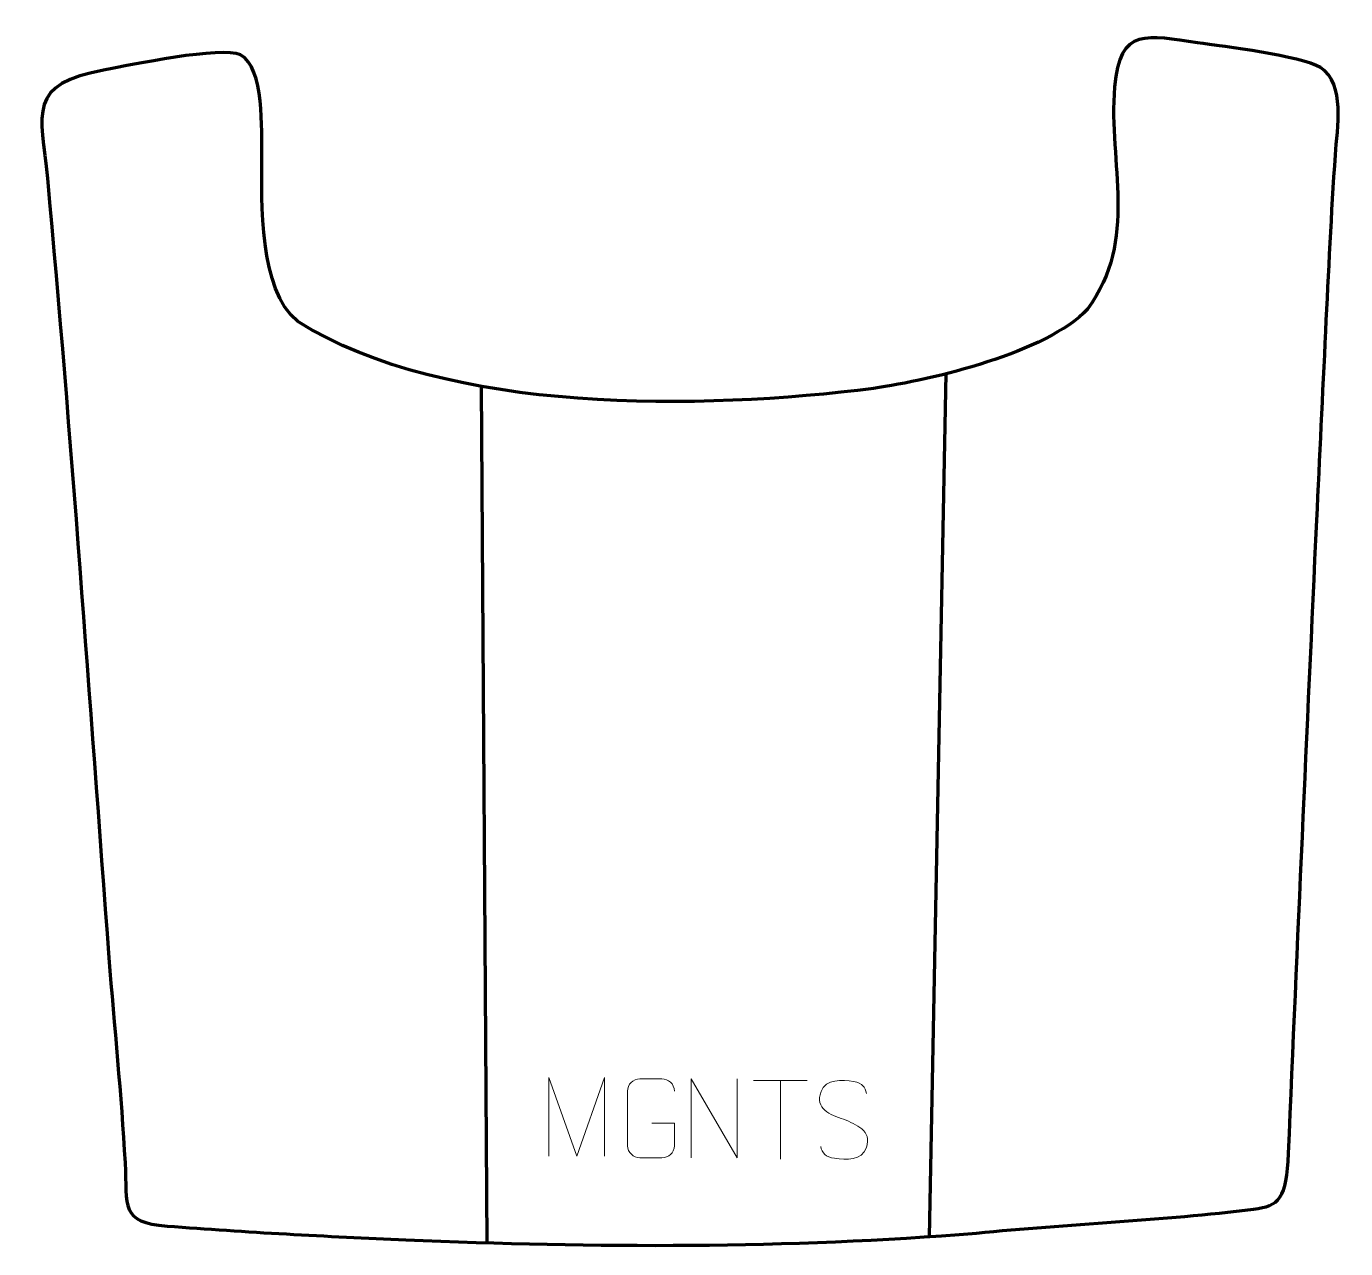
# Model space of a CAD drawing. Header units: millimetres. Extents: x -641 to -224, y 335 to 722.
import ezdxf

# ---------------------------------------------------------------- set-up
doc = ezdxf.new("R2010")
doc.units = ezdxf.units.MM
doc.header["$MEASUREMENT"] = 0
doc.layers.add('layer 2', color=7, linetype='Continuous')
doc.layers.add('layer 3', color=7, linetype='Continuous')

msp = doc.modelspace()

# ---------------------------------------------------------------- linework, layer by layer
at = {"layer": 'layer 2', "color": 142, "lineweight": 158}
for points in [[(-350.1957, 612.2978), (-350.1957, 612.2978), (-355.4792, 338.9539), (-355.4792, 338.9539)], [(-497.4273, 608.3306), (-497.4273, 608.3306), (-495.5735, 337.006), (-495.5735, 337.006)]]:
    msp.add_open_spline(points, degree=3, dxfattribs=at)
at = {"layer": 'layer 3', "color": 242, "lineweight": 158}
msp.add_open_spline([(-555.463, 628.8507), (-508.0117, 599.1783), (-427.1566, 600.7618), (-373.1044, 607.6796), (-373.1044, 607.6796), (-354.409, 610.3927), (-318.413, 618.9279), (-305.3258, 632.7643), (-305.3258, 632.7643), (-289.1361, 655.0405), (-298.7903, 678.5364), (-296.8299, 703.1862), (-296.8299, 703.1862), (-295.3044, 722.3677), (-286.2336, 719.3205), (-270.5184, 717.1772), (-270.5184, 717.1772), (-262.1678, 716.0383), (-237.9749, 712.9964), (-231.5563, 709.332), (-231.5563, 709.332), (-223.6378, 704.0224), (-226.2977, 690.1296), (-226.8674, 681.6953), (-226.8674, 681.6953), (-228.1296, 663.0116), (-229.0276, 644.4732), (-229.9138, 625.7668), (-229.9138, 625.7668), (-230.8603, 605.8204), (-231.8069, 585.874), (-232.7534, 565.9276), (-232.7534, 565.9276), (-235.8527, 499.043), (-238.8696, 432.2622), (-241.7146, 365.3649), (-241.7146, 365.3649), (-242.3285, 350.9285), (-244.6989, 348.6809), (-252.7595, 347.6701), (-252.7595, 347.6701), (-281.6332, 344.1074), (-311.3793, 342.8817), (-340.5193, 340.0973), (-340.5193, 340.0973), (-399.1537, 335.1498), (-462.4355, 335.4705), (-521.2781, 337.9254), (-521.2781, 337.9254), (-546.1742, 339.012), (-571.9711, 340.3593), (-596.7962, 342.2951), (-596.7962, 342.2951), (-611.8582, 343.4696), (-609.4489, 348.4735), (-610.1766, 362.3175), (-610.1766, 362.3175), (-611.351, 383.7114), (-613.6303, 405.7448), (-615.2578, 427.2266), (-615.2578, 427.2266), (-621.4885, 509.5069), (-627.1809, 592.074), (-634.7536, 674.227), (-634.7536, 674.227), (-636.871, 695.4075), (-641.4137, 703.9671), (-616.441, 708.6049), (-616.441, 708.6049), (-608.7717, 710.0293), (-579.3773, 716.2743), (-573.6124, 713.3331), (-573.6124, 713.3331), (-565.9997, 709.4492), (-566.9338, 689.0779), (-566.883, 681.2988), (-566.883, 681.2988), (-566.7858, 666.4221), (-567.8904, 639.1595), (-555.463, 628.8507)], degree=3, knots=[0, 0, 0, 0, 0.04761905, 0.04761905, 0.04761905, 0.04761905, 0.0952381, 0.0952381, 0.0952381, 0.0952381, 0.14285714, 0.14285714, 0.14285714, 0.14285714, 0.19047619, 0.19047619, 0.19047619, 0.19047619, 0.23809524, 0.23809524, 0.23809524, 0.23809524, 0.28571429, 0.28571429, 0.28571429, 0.28571429, 0.33333333, 0.33333333, 0.33333333, 0.33333333, 0.38095238, 0.38095238, 0.38095238, 0.38095238, 0.42857143, 0.42857143, 0.42857143, 0.42857143, 0.47619048, 0.47619048, 0.47619048, 0.47619048, 0.52380952, 0.52380952, 0.52380952, 0.52380952, 0.57142857, 0.57142857, 0.57142857, 0.57142857, 0.61904762, 0.61904762, 0.61904762, 0.61904762, 0.66666667, 0.66666667, 0.66666667, 0.66666667, 0.71428571, 0.71428571, 0.71428571, 0.71428571, 0.76190476, 0.76190476, 0.76190476, 0.76190476, 0.80952381, 0.80952381, 0.80952381, 0.80952381, 0.85714286, 0.85714286, 0.85714286, 0.85714286, 0.9047619, 0.9047619, 0.9047619, 0.9047619, 1, 1, 1, 1], dxfattribs=at)
at = {"layer": 'layer 3', "color": 250, "lineweight": 9}
for points, knots in [([(-476.0085, 364.3963), (-476.0085, 364.3963), (-476.0085, 389.3542), (-476.0085, 389.3542), (-476.0085, 389.3542), (-476.0085, 389.3542), (-467.0834, 364.3963), (-467.0834, 364.3963), (-467.0834, 364.3963), (-467.0834, 364.3963), (-458.3235, 389.3537), (-458.3235, 389.3537), (-458.3235, 389.3537), (-458.3235, 389.3537), (-458.3235, 364.3963), (-458.3235, 364.3963)], [0, 0, 0, 0, 0.2, 0.2, 0.2, 0.2, 0.4, 0.4, 0.4, 0.4, 0.6, 0.6, 0.6, 0.6, 1, 1, 1, 1]), ([(-443.3595, 374.9224), (-443.3595, 374.9224), (-436.1914, 374.9224), (-436.1914, 374.9224), (-436.1914, 374.9224), (-436.1914, 374.9224), (-436.1914, 367.7543), (-436.1914, 367.7543), (-436.1914, 367.7543), (-436.3311, 365.4309), (-438.0083, 363.9513), (-440.1561, 363.9405), (-440.1561, 363.9405), (-442.4879, 363.9409), (-444.8199, 363.9409), (-447.1514, 363.9405), (-447.1514, 363.9405), (-449.0763, 363.8351), (-451.0485, 365.7196), (-451.0373, 367.7369), (-451.0373, 367.7369), (-451.0369, 373.507), (-451.0369, 379.2767), (-451.0373, 385.046), (-451.0373, 385.046), (-451.0331, 387.1841), (-449.2863, 388.9033), (-447.134, 388.8899), (-447.134, 388.8899), (-444.8083, 388.8899), (-442.4822, 388.8899), (-440.1561, 388.8899), (-440.1561, 388.8899), (-438.2094, 388.9253), (-436.218, 387.4338), (-436.1914, 384.9961)], [0, 0, 0, 0, 0.1, 0.1, 0.1, 0.1, 0.2, 0.2, 0.2, 0.2, 0.3, 0.3, 0.3, 0.3, 0.4, 0.4, 0.4, 0.4, 0.5, 0.5, 0.5, 0.5, 0.6, 0.6, 0.6, 0.6, 0.7, 0.7, 0.7, 0.7, 0.8, 0.8, 0.8, 0.8, 1, 1, 1, 1]), ([(-430.9418, 363.9367), (-430.9418, 363.9367), (-430.9418, 388.8902), (-430.9418, 388.8902), (-430.9418, 388.8902), (-430.9418, 388.8902), (-416.287, 363.9367), (-416.287, 363.9367), (-416.287, 363.9367), (-416.287, 363.9367), (-416.287, 388.8902), (-416.287, 388.8902)], [0, 0, 0, 0, 0.25, 0.25, 0.25, 0.25, 0.5, 0.5, 0.5, 0.5, 1, 1, 1, 1]), ([(-382.6195, 376.1123), (-386.8678, 377.5827), (-391.7759, 379.3785), (-389.7708, 384.8988), (-389.7708, 384.8988), (-388.2673, 389.0387), (-383.0537, 388.6502), (-379.4501, 388.0491), (-379.4501, 388.0491), (-376.5895, 387.5719), (-375.7248, 386.3587), (-375.4142, 384.2746)], [0, 0, 0, 0, 0.25, 0.25, 0.25, 0.25, 0.5, 0.5, 0.5, 0.5, 1, 1, 1, 1]), ([(-382.6195, 376.1122), (-378.6009, 374.4655), (-373.5714, 372.5772), (-375.4054, 367.2169), (-375.4054, 367.2169), (-376.8652, 362.9505), (-381.776, 363.2072), (-385.5021, 363.7619), (-385.5021, 363.7619), (-388.2521, 364.1717), (-389.473, 365.3852), (-389.851, 367.4974)], [0, 0, 0, 0, 0.25, 0.25, 0.25, 0.25, 0.5, 0.5, 0.5, 0.5, 1, 1, 1, 1])]:
    msp.add_open_spline(points, degree=3, knots=knots, dxfattribs=at)
for points in [[(-411.1186, 388.3917), (-411.1186, 388.3917), (-394.1314, 388.3917), (-394.1314, 388.3917)], [(-402.6248, 363.4617), (-402.6248, 363.4617), (-402.6248, 388.4152), (-402.6248, 388.4152)]]:
    msp.add_open_spline(points, degree=3, dxfattribs=at)

doc.saveas('drawing.dxf')
